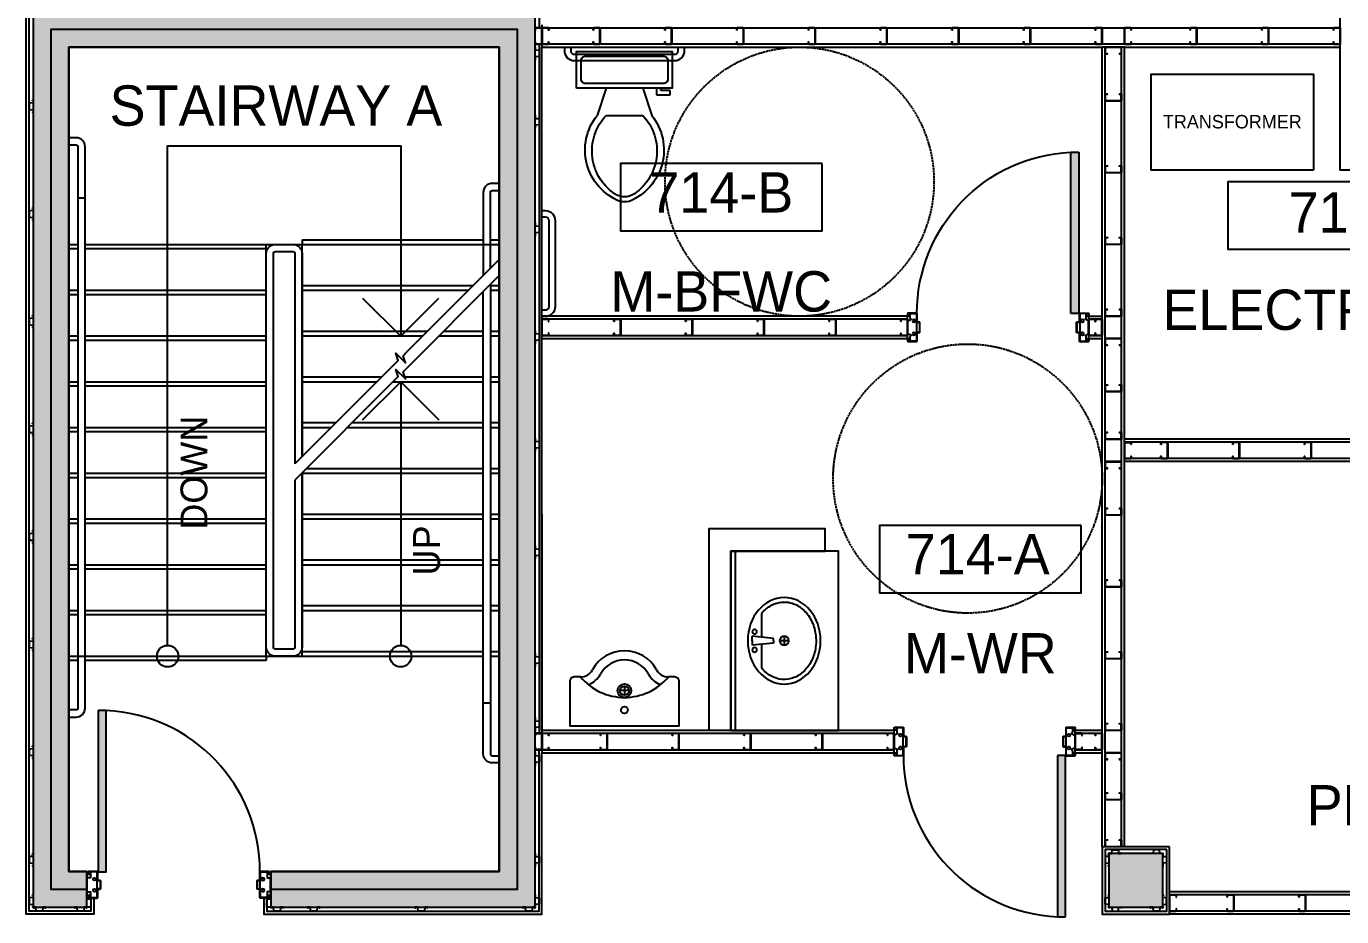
# Model space of a CAD drawing. Header units: millimetres. Extents: x 5414 to 278894, y 4264 to 146383.
# Drawn here: x 70226 to 77562, y 16099 to 21062 of the extents above; entities that cross this region are included whole.
import ezdxf
from ezdxf.enums import TextEntityAlignment as Align

# ---------------------------------------------------------------- set-up
doc = ezdxf.new("R2010")
doc.units = ezdxf.units.MM
doc.linetypes.add('Commercial Base Plan$0$ACAD_ISO02W100', pattern=[15, 12, -3])
for name, color, linetype in [('Commercial Base Plan$0$A-DR-INT', 6, 'Continuous'), ('Commercial Base Plan$0$A-GL-RMS-IDN', 6, 'Continuous'), ('Commercial Base Plan$0$A-PL-LAY-S', 6, 'Continuous'), ('Commercial Base Plan$0$H-PB-FIX', 6, 'Continuous'), ('Commercial Base Plan$0$R-FC-WSR-BRF', 6, 'Continuous')]:
    doc.layers.add(name, color=color, linetype=linetype)
doc.styles.add('Commercial Base Plan$0$STYLUS BT', font='stylu.ttf')
pattern_1 = [(90, (-14519.308, 16301.3514), (-1.374815, 2.38125), [1.5875, -3.175]), (210, (-14519.308, 16301.3514), (-1.374815493, -2.381249716), [1.5875, -3.175]), (150, (-14519.308, 16301.3514), (-2.749630493, 2.84e-07), [-3.175, 1.5875])]

# ---------------------------------------------------------------- blocks, each defined once
blk = doc.blocks.new('Commercial Base Plan$0$wbOval Bath Vanity 482x406 top')
for p, q in [((-12.7, 58.9), (-25.4, 177.8)), ((0, 177.8), (-25.4, 177.8)), ((0, 177.8), (25.4, 177.8)), ((12.7, 58.9), (25.4, 177.8)), ((-150.9, 127), (-20, 127)), ((20, 127), (150.9, 127)), ((-25.4, 0), (25.4, 0)), ((0, 58.9), (-12.7, 58.9)), ((0, 58.9), (12.7, 58.9)), ((0, -25.4), (0, 25.4))]:
    blk.add_line(p, q)
for centre, radius in [((-50.8, 165.1), 12.7), ((50.8, 165.1), 12.7), ((0, 0), 25.4)]:
    blk.add_circle(centre, radius)
blk.add_ellipse((0, 0), major_axis=(-241.3, 0), ratio=0.842105)
blk.add_open_spline([(-150.9, 127), (-156.2, 122.7), (-161.2, 118.2), (-183.4, 96.3), (-196.7, 76.4), (-212.3, 37.5), (-215.9, 18.7), (-215.9, 0), (-215.9, -14.9), (-213.6, -29.8), (-202.4, -65.6), (-190.7, -86.1), (-158.7, -122.5), (-138.3, -138.3), (-91.5, -162.6), (-65.1, -171), (-10.3, -179.1), (18.1, -178.7), (72.5, -169), (98.5, -159.8), (144.2, -134.2), (163.9, -117.8), (194.3, -80.6), (205, -59.8), (216.6, -16.9), (217.5, 5.3), (209.3, 48.8), (200.3, 70), (176.9, 103), (164.9, 115.7), (150.9, 127)], degree=3, knots=[5.476012, 5.476012, 5.476012, 5.476012, 5.578585, 5.578585, 5.958606, 5.958606, 6.283185, 6.283185, 6.283185, 6.541474, 6.541474, 6.921495, 6.921495, 7.301517, 7.301517, 7.681538, 7.681538, 8.061559, 8.061559, 8.44158, 8.44158, 8.821601, 8.821601, 9.201622, 9.201622, 9.581644, 9.581644, 9.961665, 9.961665, 10.231939, 10.231939, 10.231939, 10.231939])
blk = doc.blocks.new('Commercial Base Plan$0$Toilet - top')
for p, q in [((9.5, -6), (9.5, -2)), ((-10, -8.5), (-8, -8.5)), ((-10, -9.5), (-10, -8.5)), ((-8, -8.5), (-8, -8)), ((-7, -8), (-7, -9.5)), ((-4, -8), (-6, -14)), ((4, -8), (6, -14)), ((-7, -9.5), (-10, -9.5)), ((4, -14), (-4, -14))]:
    blk.add_line(p, q)
blk.add_lwpolyline([(10.5, -8), (10.5, 0), (-10.5, 0), (-10.5, -8)], close=True)
for points in [[(-9.5, -2), (-9.5, -6)], [(8.5, -1), (-8.5, -1)], [(-8.5, -7), (8.5, -7)]]:
    blk.add_lwpolyline(points)
for centre, radius, start, end in [((-8.62, -1.88), 0.884, 81.8699, 188.1301), ((8.62, -1.88), 0.884, 351.8699, 98.1301), ((-8.62, -6.12), 0.884, 171.8699, 278.1301), ((8.62, -6.12), 0.884, 261.8699, 8.1301), ((3.52, -21.58), 12.17, 141.4691, 247.9714), ((4.2, -21.82), 11.33, 136.3677, 238.9468), ((-3.52, -21.58), 12.17, 292.0284, 38.5307), ((-4.2, -21.82), 11.33, 301.053, 43.6321), ((0, -27.88), 4, 245.7318, 294.2682), ((0, -29), 4, 254.8605, 285.1395)]:
    blk.add_arc(centre, radius, start, end)
blk = doc.blocks.new('Commercial Base Plan$0$wbFurringChanel 70x22')
blk.add_lwpolyline([(4.9, 2.6), (0.5, 2.6, 0.414214), (0, 2.1), (0, 0.5, 0.414214), (0.5, 0), (15.5, 0, 0.394412), (16, 0.5), (17.5, 21.5, -0.394412), (18, 22), (18.3, 22, -0.198912), (18.6, 21.9), (19.1, 21.4, 0.198912), (19.4, 21.3), (50.6, 21.3), (50.6, 21.3, 0.198912), (50.9, 21.4), (51.4, 21.9, -0.198912), (51.7, 22), (52, 22, -0.394412), (52.5, 21.5), (54, 0.5, 0.394412), (54.5, 0), (69.5, 0, 0.414214), (70, 0.5), (70, 1.5, 0.414214), (69.5, 2), (65, 2)], format="xyb")
blk = doc.blocks.new('Commercial Base Plan$0$wbC_Stud 92x38')
blk.add_lwpolyline([(-13, 38), (-3, 38, -0.414214), (0, 35), (0, 3, -0.414214), (-3, 0), (-89, 0, -0.414214), (-92, 3), (-92, 35, -0.414214), (-89, 38), (-79, 38), (-79, 37), (-89, 37, 0.414214), (-91, 35), (-91, 3, 0.414214), (-89, 1), (-3, 1, 0.414214), (-1, 3), (-1, 35, 0.414214), (-3, 37), (-13, 37)], format="xyb", close=True)
blk = doc.blocks.new('Commercial Base Plan$0$wbunit Break Line Symbol')
blk.add_lwpolyline([(-1, 0), (-0.75, 0), (-0.5, 0.5), (-0.5, -0.5), (-0.25, 0), (0, 0)])
blk = doc.blocks.new('Commercial Base Plan$0$wbJamb&Anchor146x56')
at = {"color": 6}
blk.add_line((1, -39), (1, 39), dxfattribs=at)
blk.add_lwpolyline([(17, 60), (10, 60, -0.414214), (9, 61), (9, 72, -0.414214), (10, 73), (58, 73, -0.414214), (59, 72), (59, 24, 0.414214), (60, 23), (74, 23, -0.414214), (75, 22), (75, -22, -0.414214), (74, -23), (60, -23, 0.414214), (59, -24), (59, -72, -0.414214), (58, -73), (10, -73, -0.414214), (9, -72), (9, -61, -0.414214), (10, -60), (17, -60), (17, -59), (10, -59, 0.414214), (8, -61), (8, -72, 0.414214), (10, -74), (58, -74, 0.414214), (60, -72), (60, -24), (74, -24, 0.414214), (76, -22), (76, 22, 0.414214), (74, 24), (60, 24), (60, 72, 0.414214), (58, 74), (10, 74, 0.414214), (8, 72), (8, 61, 0.414214), (10, 59), (17, 59)], format="xyb", close=True)
blk.add_lwpolyline([(20, -39), (20, -39), (20, -72), (58, -72), (58, 72), (20, 72), (20, 59), (20, 39), (0, 39), (0, -39)], close=True, dxfattribs=at)
for centre in [(43, 31), (43, -31)]:
    blk.add_circle(centre, 8, dxfattribs=at)
blk = doc.blocks.new('Commercial Base Plan$0$att.RoomName&Number')
blk.add_lwpolyline([(-7.5, 0), (7.5, 0), (7.5, 5), (-7.5, 5)], close=True)
at = {"style": 'Commercial Base Plan$0$STYLUS BT'}
for tag, p in [('ROOM_NAME', (0, 9.5)), ('ROOM', (0, 2.5))]:
    blk.add_attdef(tag, text='', height=3, dxfattribs=at).set_placement(p, align=Align.MIDDLE)
blk = doc.blocks.new('Commercial Base Plan$0$wbDoorPlan 900x124(1010ro)')
for p, q in [((54.5, 976.1), (54.5, 77)), ((99.5, 976.1), (54.5, 976.1)), ((99.5, 77), (99.5, 976.1)), ((54.5, 77), (99.5, 77)), ((1, -34.6), (1, 34.5)), ((1009, -34.6), (1009, 34.5))]:
    blk.add_line(p, q)
for points in [[(9, 65), (2, 65, -0.414214), (1, 66), (1, 77, -0.414214), (2, 78), (50, 78, -0.414214), (51, 77), (51, 29, 0.414214), (52, 28), (66, 28, -0.414214), (67, 27), (67, -27, -0.414214), (66, -28), (52, -28, 0.414214), (51, -29), (51, -77, -0.414214), (50, -78), (2, -78, -0.414214), (1, -77), (1, -66, -0.414214), (2, -65), (9, -65), (9, -64), (2, -64, 0.414214), (0, -66), (0, -77, 0.414214), (2, -79), (50, -79, 0.414214), (52, -77), (52, -29), (66, -29, 0.414214), (68, -27), (68, 27, 0.414214), (66, 29), (52, 29), (52, 77, 0.414214), (50, 79), (2, 79, 0.414214), (0, 77), (0, 66, 0.414214), (2, 64), (9, 64)], [(1001, 65), (1008, 65, 0.414214), (1009, 66), (1009, 77, 0.414214), (1008, 78), (960, 78, 0.414214), (959, 77), (959, 29, -0.414214), (958, 28), (944, 28, 0.414214), (943, 27), (943, -27, 0.414214), (944, -28), (958, -28, -0.414214), (959, -29), (959, -77, 0.414214), (960, -78), (1008, -78, 0.414214), (1009, -77), (1009, -66, 0.414214), (1008, -65), (1001, -65), (1001, -64), (1008, -64, -0.414214), (1010, -66), (1010, -77, -0.414214), (1008, -79), (960, -79, -0.414214), (958, -77), (958, -29), (944, -29, -0.414214), (942, -27), (942, 27, -0.414214), (944, 29), (958, 29), (958, 77, -0.414214), (960, 79), (1008, 79, -0.414214), (1010, 77), (1010, 66, -0.414214), (1008, 64), (1001, 64)]]:
    blk.add_lwpolyline(points, format="xyb", close=True)
for points in [[(0, -34), (0, 34), (20, 45), (15, 51.5), (15, 77), (50, 77), (50, -77), (15, -77), (15, -51.5), (20, -45)], [(1010, -34), (1010, 34), (990, 45), (995, 51.5), (995, 77), (960, 77), (960, -77), (995, -77), (995, -51.5), (990, -45)]]:
    blk.add_lwpolyline(points, close=True)
for centre in [(35, 36), (975, 36), (35, -36), (975, -36)]:
    blk.add_circle(centre, 8)
blk.add_arc((58.9, 77.9), 899.1, 359.94192, 87.41192)
blk.add_solid([(54.5, 976.1), (99.5, 976.1), (54.5, 77), (99.5, 77)])
blk = doc.blocks.new('Commercial Base Plan$0$wbUrinal')
for p, q in [((-1, -7.75), (1, -7.75)), ((0, -8.75), (0, -6.75))]:
    blk.add_line(p, q)
blk.add_lwpolyline([(9.66, -10.75), (11, -10.75, 0.414214), (12, -9.75), (12, 0), (-12, 0), (-12, -9.75, 0.414214), (-11, -10.75), (-9.66, -10.75)], format="xyb")
for centre, radius in [((0, -3.5), 0.75), ((0, -7.75), 1.5), ((0, -7.75), 1)]:
    blk.add_circle(centre, radius)
for centre, radius, start, end in [((0, -18.88), 12.62, 40.0581, 139.9419), ((-9.67, -13.75), 3, 28.5074, 89.9383), ((-9.67, -13.75), 5, 28.5074, 69.7827), ((0, -8.5), 6, 208.5074, 331.4926), ((9.67, -13.75), 5, 110.2173, 151.4926), ((9.67, -13.75), 3, 90.0617, 151.4926), ((0, -8.5), 8, 208.5074, 331.4926)]:
    blk.add_arc(centre, radius, start, end)

msp = doc.modelspace()

# ---------------------------------------------------------------- hatches: boundary and pattern name
at = {"layer": 'Commercial Base Plan$0$A-PL-LAY-S'}
for points in [[(70564, 16351.2), (70464, 16351.2), (70464, 20946.2), (72864, 20946.2), (72864, 16351.2), (71589, 16351.2), (71589, 16151.2), (73064, 16151.2), (73064, 21146.2), (70264, 21146.2), (70264, 16151.2), (70564, 16151.2)], [(76564, 16451.2), (76264, 16451.2), (76264, 16151.2), (76564, 16151.2)], [(76564, 16451.2), (76264, 16451.2), (76264, 16151.2), (76564, 16151.2)]]:
    msp.add_hatch(color=256, dxfattribs=at).paths.add_polyline_path(points)
h = msp.add_hatch(dxfattribs=at)
h.set_pattern_fill('HONEY', color=256, scale=0.5, angle=90, style=0)
h.set_pattern_definition(pattern_1)
h.paths.add_polyline_path([(70572, 16205.2), (70572, 16216.2, 0.25), (70564, 16216.2), (70564, 16205.2, -0.5)])
h.paths.add_polyline_path([(70572, 16338.2), (70572, 16349.2, -0.5), (70564, 16349.2), (70564, 16338.2, 0.25)])
h = msp.add_hatch(dxfattribs=at)
h.set_pattern_fill('HONEY', color=256, scale=0.5, angle=90, style=0)
h.set_pattern_definition(pattern_1)
h.paths.add_polyline_path([(71589, 16338.2), (71589, 16349.2, -0.5), (71581, 16349.2), (71581, 16338.2, 0.25)])
h = msp.add_hatch(dxfattribs=at)
h.set_pattern_fill('HONEY', color=256, scale=0.5, angle=90, style=0)
h.set_pattern_definition(pattern_1)
h.paths.add_polyline_path([(71589, 16205.2), (71589, 16216.2, 0.25), (71581, 16216.2), (71581, 16205.2, -0.5)])

# ---------------------------------------------------------------- linework, layer by layer
msp.add_line((73102, 18343.4), (73102, 17137.2))
at = {"layer": 'Commercial Base Plan$0$A-DR-INT'}
msp.add_arc((70630.7, 16350.9), 898.2, 359.88762, 87.40005, dxfattribs=at)
at = {"layer": 'Commercial Base Plan$0$A-PL-LAY-S'}
for p, q in [((73102, 21070.2), (73102, 20946.2)), ((76226, 17137.2), (76226, 20946.2)), ((76350, 20946.2), (76226, 20946.2)), ((76242, 16489.2), (76242, 20946.2)), ((76334, 16489.2), (76334, 20946.2)), ((76350, 18760.2), (76350, 20946.2)), ((70514, 20106.2), (70554, 20106.2)), ((70464, 19846.2), (70514, 19846.2)), ((70464, 19846.2), (70514, 19846.2)), ((70554, 19846.2), (72774, 19846.2)), ((70554, 19846.2), (72774, 19846.2)), ((71564, 17551.2), (71564, 19846.2)), ((71564, 17551.2), (71564, 19846.2)), ((71764, 18663), (71764, 19846.2)), ((71764, 18663), (71764, 19846.2)), ((72774, 19846.2), (72814, 19846.2)), ((72814, 19846.2), (72864, 19846.2)), ((72814, 19846.2), (72864, 19846.2)), ((70464, 19591.2), (70514, 19591.2)), ((70464, 19591.2), (70514, 19591.2)), ((70554, 19591.2), (71564, 19591.2)), ((70554, 19591.2), (71564, 19591.2)), ((71764, 19591.2), (72692.2, 19591.2)), ((71764, 19591.2), (72692.2, 19591.2)), ((72814, 19591.2), (72864, 19591.2)), ((72814, 19591.2), (72864, 19591.2)), ((76151, 19446.2), (76226, 19446.2)), ((76151, 19322.2), (76151, 19446.2)), ((75141, 19430.2), (73102, 19430.2)), ((76151, 19430.2), (76226, 19430.2)), ((70464, 19336.2), (70514, 19336.2)), ((70464, 19336.2), (70514, 19336.2)), ((70554, 19336.2), (71564, 19336.2)), ((70554, 19336.2), (71564, 19336.2)), ((71764, 19336.2), (72437.2, 19336.2)), ((71764, 19336.2), (72437.2, 19336.2)), ((72527, 19336.2), (72774, 19336.2)), ((72527, 19336.2), (72774, 19336.2)), ((72814, 19336.2), (72864, 19336.2)), ((72814, 19336.2), (72864, 19336.2)), ((73102, 19338.2), (74558, 19338.2)), ((74558, 19338.2), (74682, 19338.2)), ((74682, 19338.2), (75141, 19338.2)), ((76151, 19338.2), (76226, 19338.2)), ((76151, 19322.2), (76226, 19322.2)), ((72287.4, 19186.4), (71724, 18623)), ((70464, 19081.2), (70514, 19081.2)), ((70464, 19081.2), (70514, 19081.2)), ((70554, 19081.2), (71564, 19081.2)), ((70554, 19081.2), (71564, 19081.2)), ((72287.4, 19096.7), (71724, 18533.2)), ((71764, 19081.2), (72182.2, 19081.2)), ((71764, 19081.2), (72182.2, 19081.2)), ((72272, 19081.2), (72774, 19081.2)), ((72272, 19081.2), (72774, 19081.2)), ((72314, 19080.5), (72314, 17611.2)), ((72314, 19080.5), (72314, 17611.2)), ((72814, 19081.2), (72864, 19081.2)), ((72814, 19081.2), (72864, 19081.2)), ((70464, 18826.2), (70514, 18826.2)), ((70464, 18826.2), (70514, 18826.2)), ((70554, 18826.2), (71564, 18826.2)), ((70554, 18826.2), (71564, 18826.2)), ((71764, 18826.2), (71927.2, 18826.2)), ((71764, 18826.2), (71927.2, 18826.2)), ((72017, 18826.2), (72774, 18826.2)), ((72017, 18826.2), (72774, 18826.2)), ((72814, 18826.2), (72864, 18826.2)), ((72814, 18826.2), (72864, 18826.2)), ((78192, 18760.2), (76350, 18760.2)), ((76350, 18636.2), (76350, 18760.2)), ((78192, 18744.2), (76350, 18744.2)), ((78192, 18652.2), (76350, 18652.2)), ((76350, 16489.2), (76350, 18636.2)), ((78192, 18636.2), (76350, 18636.2)), ((70464, 18571.2), (70514, 18571.2)), ((70464, 18571.2), (70514, 18571.2)), ((70554, 18571.2), (71564, 18571.2)), ((70554, 18571.2), (71564, 18571.2)), ((71764, 17551.2), (71764, 18573.2)), ((71764, 17551.2), (71764, 18573.2)), ((71764, 18571.2), (72774, 18571.2)), ((71764, 18571.2), (72774, 18571.2)), ((72814, 18571.2), (72864, 18571.2)), ((72814, 18571.2), (72864, 18571.2)), ((70464, 18316.2), (70514, 18316.2)), ((70464, 18316.2), (70514, 18316.2)), ((70554, 18316.2), (71564, 18316.2)), ((70554, 18316.2), (71564, 18316.2)), ((71764, 18316.2), (72774, 18316.2)), ((71764, 18316.2), (72774, 18316.2)), ((72814, 18316.2), (72864, 18316.2)), ((72814, 18316.2), (72864, 18316.2)), ((70464, 18061.2), (70514, 18061.2)), ((70464, 18061.2), (70514, 18061.2)), ((70554, 18061.2), (71564, 18061.2)), ((70554, 18061.2), (71564, 18061.2)), ((71764, 18061.2), (72774, 18061.2)), ((71764, 18061.2), (72774, 18061.2)), ((72814, 18061.2), (72864, 18061.2)), ((72814, 18061.2), (72864, 18061.2)), ((70464, 17806.2), (70514, 17806.2)), ((70464, 17806.2), (70514, 17806.2)), ((70554, 17806.2), (71564, 17806.2)), ((70554, 17806.2), (71564, 17806.2)), ((71764, 17806.2), (72774, 17806.2)), ((71764, 17806.2), (72774, 17806.2)), ((72814, 17806.2), (72864, 17806.2)), ((72814, 17806.2), (72864, 17806.2)), ((70464, 17551.2), (70514, 17551.2)), ((70464, 17551.2), (70514, 17551.2)), ((70514, 17551.2), (70554, 17551.2)), ((70554, 17551.2), (72774, 17551.2)), ((70554, 17551.2), (72774, 17551.2)), ((72814, 17551.2), (72864, 17551.2)), ((72814, 17551.2), (72864, 17551.2)), ((70671.5, 17248.3), (70626.5, 17248.3)), ((72774, 17291.2), (72814, 17291.2)), ((73102, 17137.2), (73102, 17013.2)), ((75066, 17013.2), (75066, 17137.2)), ((76076, 17013.2), (76076, 17137.2)), ((76226, 17013.2), (76226, 17137.2)), ((76226, 16489.2), (76226, 17013.2)), ((78177, 16237.2), (76602, 16237.2)), ((78161, 16221.2), (76602, 16221.2)), ((78161, 16129.2), (76602, 16129.2)), ((78177, 16113.2), (76602, 16113.2))]:
    msp.add_line(p, q, dxfattribs=at)
at = {"layer": 'Commercial Base Plan$0$A-PL-LAY-S', "linetype": 'Commercial Base Plan$0$ACAD_ISO02W100', "ltscale": 0.5}
for p, q in [((70514, 19821.2), (70464, 19821.2)), ((71564, 19821.2), (70554, 19821.2)), ((71764, 19871.2), (72774, 19871.2)), ((71764, 19871.2), (71764, 19846.2)), ((72814, 19871.2), (72864, 19871.2)), ((72717.2, 19616.2), (71764, 19616.2)), ((72864, 19616.2), (72814, 19616.2)), ((70514, 19566.2), (70464, 19566.2)), ((71564, 19566.2), (70554, 19566.2)), ((70514, 19311.2), (70464, 19311.2)), ((71564, 19311.2), (70554, 19311.2)), ((72462.2, 19361.2), (71764, 19361.2)), ((72774, 19361.2), (72552, 19361.2)), ((72864, 19361.2), (72814, 19361.2)), ((72207.2, 19106.2), (71764, 19106.2)), ((72774, 19106.2), (72337.3, 19106.2)), ((72864, 19106.2), (72814, 19106.2)), ((70514, 19056.2), (70464, 19056.2)), ((71564, 19056.2), (70554, 19056.2)), ((70514, 18801.2), (70464, 18801.2)), ((71564, 18801.2), (70554, 18801.2)), ((71952.2, 18851.2), (71764, 18851.2)), ((72774, 18851.2), (72042, 18851.2)), ((72864, 18851.2), (72814, 18851.2)), ((72774, 18596.2), (71787, 18596.2)), ((72864, 18596.2), (72814, 18596.2)), ((70514, 18546.2), (70464, 18546.2)), ((71564, 18546.2), (70554, 18546.2)), ((72774, 18341.2), (71764, 18341.2)), ((72864, 18341.2), (72814, 18341.2)), ((70514, 18291.2), (70464, 18291.2)), ((71564, 18291.2), (70554, 18291.2)), ((72774, 18086.2), (71764, 18086.2)), ((72864, 18086.2), (72814, 18086.2)), ((70514, 18036.2), (70464, 18036.2)), ((71564, 18036.2), (70554, 18036.2)), ((72774, 17831.2), (71764, 17831.2)), ((72864, 17831.2), (72814, 17831.2)), ((70514, 17781.2), (70464, 17781.2)), ((71564, 17781.2), (70554, 17781.2)), ((71564, 17551.2), (71564, 17526.2)), ((72774, 17576.2), (71764, 17576.2)), ((72864, 17576.2), (72814, 17576.2)), ((70514, 17526.2), (70464, 17526.2)), ((71564, 17526.2), (70554, 17526.2))]:
    msp.add_line(p, q, dxfattribs=at)
at = {"layer": 'Commercial Base Plan$0$A-PL-LAY-S'}
for points in [[(70602, 16203.2), (70602, 16113.2), (70226, 16113.2), (70226, 22489.2), (73102, 22489.2), (73252, 22489.2)], [(70586, 16203.2), (70586, 16129.2), (70242, 16129.2), (70242, 22473.2), (73086, 22473.2), (73252, 22473.2)], [(81551, 22489.2), (82602, 22489.2), (82602, 20260.2), (77554, 20260.2), (77554, 22489.2), (77792, 22489.2)], [(73252, 22381.2), (73086, 22381.2), (73086, 21054.2), (77554, 21054.2)], [(70564, 16251.2), (70464, 16251.2), (70364, 16251.2), (70364, 20946.2), (70364, 21046.2), (72864, 21046.2), (72964, 21046.2), (72964, 16351.2), (72964, 16251.2), (71589, 16251.2)], [(71589, 16203.2), (71589, 16351.2), (72864, 16351.2), (72864, 20946.2), (70464, 20946.2), (70464, 16351.2), (70564, 16351.2), (70564, 16203.2)], [(77554, 20962.2), (73086, 20962.2), (73086, 17121.2), (75066, 17121.2)], [(75066, 17137.2), (73102, 17137.2), (73102, 20946.2), (76226, 20946.2)], [(76350, 20946.2), (77554, 20946.2)], [(71014, 17626.2), (71014, 20396.2), (72314, 20396.2), (72314, 19335.5)], [(71014, 17611.2), (71014, 20396.2), (72314, 20396.2), (72314, 19335.5)], [(72340.5, 19239.5), (72864, 19763)], [(72340.5, 19149.7), (72864, 19673.2)], [(72101.8, 19547.6), (72314, 19335.5), (72526.1, 19547.6)], [(73102, 19322.2), (74558, 19322.2), (74558, 19322.2), (74682, 19322.2), (74682, 19322.2), (75141, 19322.2), (75141, 19446.2), (73102, 19446.2)], [(72101.8, 18868.3), (72314, 19080.5), (72526.1, 18868.3)], [(74156, 17137.2), (74156, 18137.2), (74682, 18137.2), (74682, 18261.2), (74682, 18261.2), (74558, 18261.2), (74558, 18261.2), (74032, 18261.2), (74032, 17137.2)], [(70626.5, 17248.3), (70626.5, 16349.2), (70671.5, 16349.2), (70671.5, 17248.3)], [(76226, 17137.2), (76076, 17137.2)], [(76076, 17121.2), (76226, 17121.2)], [(71567, 16203.2), (71567, 16129.2), (73086, 16129.2), (73086, 17029.2), (75066, 17029.2)], [(76076, 17029.2), (76226, 17029.2)], [(71551, 16203.2), (71551, 16113.2), (73102, 16113.2), (73102, 17013.2), (75066, 17013.2)], [(76076, 17013.2), (76226, 17013.2)]]:
    msp.add_lwpolyline(points, dxfattribs=at)
for points in [[(70564, 16351.2), (70464, 16351.2), (70464, 20946.2), (72864, 20946.2), (72864, 16351.2), (71589, 16351.2), (71589, 16151.2), (73064, 16151.2), (73064, 21146.2), (70264, 21146.2), (70264, 16151.2), (70564, 16151.2)], [(77404, 20260.2), (76500, 20260.2), (76500, 20796.2), (77404, 20796.2)], [(74156, 18137.2), (74156, 17137.2), (74756, 17137.2), (74756, 18137.2)], [(74156, 18137.2), (74156, 17137.2), (74181, 17137.2), (74181, 18137.2)], [(76586, 16473.2), (76242, 16473.2), (76242, 16129.2), (76586, 16129.2)], [(76564, 16451.2), (76264, 16451.2), (76264, 16151.2), (76564, 16151.2)], [(70564, 16151.2), (70564, 16198.2), (70586, 16198.2), (70586, 16151.2)], [(71567, 16151.2), (71567, 16198.2), (71589, 16198.2), (71589, 16151.2)]]:
    msp.add_lwpolyline(points, close=True, dxfattribs=at)
for points in [[(70483.9, 17251.2), (70464, 17251.2), (70464, 17211.2), (70504, 17211.2, 0.414214), (70554, 17261.2), (70554, 17551.2), (70554, 20106.2), (70554, 20391.2, 0.414214), (70504, 20441.2), (70464, 20441.2), (70464, 20401.2), (70504, 20401.2, -0.414214), (70514, 20391.2), (70514, 20106.2), (70514, 17551.2), (70514, 17261.2, -0.414214), (70504, 17251.2), (70483.9, 17251.2)], [(72814, 19713), (72814, 19846.2), (72814, 20136.2, -0.414214), (72824, 20146.2), (72864, 20146.2), (72864, 20186.2), (72824, 20186.2, 0.414214), (72774, 20136.2), (72774, 19846.2), (72774, 19673)], [(71764, 18573.2), (71764, 17601.2, -0.414214), (71714, 17551.2), (71614, 17551.2, -0.414214), (71564, 17601.2), (71564, 19796.2, -0.414214), (71614, 19846.2), (71714, 19846.2, -0.414214), (71764, 19796.2), (71764, 18663)], [(71724, 18533.2), (71724, 17601.2, -0.414214), (71714, 17591.2), (71614, 17591.2, -0.414214), (71604, 17601.2), (71604, 19796.2, -0.414214), (71614, 19806.2), (71714, 19806.2, -0.414214), (71724, 19796.2), (71724, 18623)], [(72814, 19623.2), (72814, 17291.2), (72814, 17006.2, 0.414214), (72824, 16996.2), (72864, 16996.2), (72864, 16956.2), (72824, 16956.2, -0.414214), (72774, 17006.2), (72774, 17291.2), (72774, 19583.2)]]:
    msp.add_lwpolyline(points, format="xyb", dxfattribs=at)
at = {"layer": 'Commercial Base Plan$0$A-PL-LAY-S', "linetype": 'Continuous'}
msp.add_lwpolyline([(76602, 16489.2), (76226, 16489.2), (76226, 16113.2), (76602, 16113.2)], close=True, dxfattribs=at)
at = {"layer": 'Commercial Base Plan$0$A-PL-LAY-S'}
for centre in [(71014, 17551.2), (72314, 17551.2)]:
    msp.add_circle(centre, 60, dxfattribs=at)
for centre, radius, start, end in [((70568, 16352.2), 5, 216.8699, 323.1301), ((70568, 16345.7), 8.5, 241.92751, 298.07249), ((71585, 16352.2), 5, 216.8699, 323.1301), ((71585, 16345.7), 8.5, 241.92751, 298.07249), ((70568, 16208.7), 8.5, 61.92751, 118.07249), ((71585, 16208.7), 8.5, 61.92751, 118.07249), ((70568, 16202.2), 5, 36.8699, 143.1301), ((71585, 16202.2), 5, 36.8699, 143.1301)]:
    msp.add_arc(centre, radius, start, end, dxfattribs=at)
msp.add_solid([(70671.5, 16349.2), (70626.5, 16349.2), (70671.5, 17248.3), (70626.5, 17248.3)], dxfattribs=at)
at = {"layer": 'Commercial Base Plan$0$R-FC-WSR-BRF'}
for points in [[(73227, 20946.2), (73227, 20926.2, 0.414214), (73282, 20871.2), (73842, 20871.2, 0.414214), (73897, 20926.2), (73897, 20946.2)], [(73262, 20946.2), (73262, 20926.2, 0.414214), (73282, 20906.2), (73842, 20906.2, 0.414214), (73862, 20926.2), (73862, 20946.2)], [(73102, 19446.2), (73122, 19446.2, 0.414214), (73177, 19501.2), (73177, 19978, 0.414214), (73122, 20033), (73102, 20033)], [(73102, 19481.2), (73122, 19481.2, 0.414214), (73142, 19501.2), (73142, 19978, 0.414214), (73122, 19998), (73102, 19998)]]:
    msp.add_lwpolyline(points, format="xyb", dxfattribs=at)
at = {"layer": 'Commercial Base Plan$0$R-FC-WSR-BRF', "linetype": 'Commercial Base Plan$0$ACAD_ISO02W100'}
for centre in [(74538.1, 20196.2), (75476, 18541.3)]:
    msp.add_circle(centre, 750, dxfattribs=at)

# ---------------------------------------------------------------- block references
at = {"layer": 'Commercial Base Plan$0$A-DR-INT', "xscale": -1}
msp.add_blockref('Commercial Base Plan$0$wbDoorPlan 900x124(1010ro)', (76151, 19384.2), dxfattribs=at)
at = {"layer": 'Commercial Base Plan$0$A-DR-INT', "rotation": 180}
msp.add_blockref('Commercial Base Plan$0$wbDoorPlan 900x124(1010ro)', (76076, 17075.2), dxfattribs=at)
at = {"layer": 'Commercial Base Plan$0$A-GL-RMS-IDN'}
ref = msp.add_blockref('Commercial Base Plan$0$att.RoomName&Number', (74101.5, 20297.2), dxfattribs=dict(at, xscale=75, yscale=75, zscale=75, rotation=180))
ref.add_attrib('ROOM', '714-B', dxfattribs={"layer": '0', "height": 225, "style": 'Commercial Base Plan$0$STYLUS BT'}).set_placement((74101.9, 20136.4), align=Align.MIDDLE)
ref.add_attrib('ROOM_NAME', 'M-BFWC', dxfattribs={"layer": '0', "height": 225, "style": 'Commercial Base Plan$0$STYLUS BT'}).set_placement((74101.5, 19584.7), align=Align.MIDDLE)
ref = msp.add_blockref('Commercial Base Plan$0$att.RoomName&Number', (77490.1, 20194.8), dxfattribs=dict(at, xscale=75, yscale=75, zscale=75, rotation=180))
ref.add_attrib('ROOM', '712', dxfattribs={"layer": '0', "height": 225, "style": 'Commercial Base Plan$0$STYLUS BT'}).set_placement((77516.9, 20026.8), align=Align.MIDDLE)
ref.add_attrib('ROOM_NAME', 'ELECTRICAL', dxfattribs={"layer": '0', "height": 225, "style": 'Commercial Base Plan$0$STYLUS BT'}).set_placement((77490.1, 19482.3), align=Align.MIDDLE)
ref = msp.add_blockref('Commercial Base Plan$0$att.RoomName&Number', (75546.9, 18279.7), dxfattribs=dict(at, xscale=75, yscale=75, zscale=75, rotation=180))
ref.add_attrib('ROOM', '714-A', dxfattribs={"layer": '0', "height": 225, "style": 'Commercial Base Plan$0$STYLUS BT'}).set_placement((75532, 18119.6), align=Align.MIDDLE)
ref.add_attrib('ROOM_NAME', 'M-WR', dxfattribs={"layer": '0', "height": 225, "style": 'Commercial Base Plan$0$STYLUS BT'}).set_placement((75546.9, 17567.2), align=Align.MIDDLE)
ref = msp.add_blockref('Commercial Base Plan$0$att.RoomName&Number', (78328.1, 17432.7), dxfattribs=dict(at, xscale=75, yscale=75, zscale=75, rotation=180))
ref.add_attrib('ROOM', '711', dxfattribs={"layer": '0', "height": 225, "style": 'Commercial Base Plan$0$STYLUS BT'}).set_placement((78337.3, 17238.9), align=Align.MIDDLE)
ref.add_attrib('ROOM_NAME', 'PHOTOCOPY', dxfattribs={"layer": '0', "height": 225, "style": 'Commercial Base Plan$0$STYLUS BT'}).set_placement((78328.1, 16720.2), align=Align.MIDDLE)
at = {"layer": 'Commercial Base Plan$0$A-PL-LAY-S', "xscale": -1}
for name, p, rotation in [('Commercial Base Plan$0$wbC_Stud 92x38', (73102, 20962.2), 90), ('Commercial Base Plan$0$wbC_Stud 92x38', (76350, 21054.2), 270), ('Commercial Base Plan$0$wbC_Stud 92x38', (76334, 20946.2), 180), ('Commercial Base Plan$0$wbFurringChanel 70x22', (70264, 20651.2), 90), ('Commercial Base Plan$0$wbFurringChanel 70x22', (70264, 20051.2), 90), ('Commercial Base Plan$0$wbFurringChanel 70x22', (70264, 19451.2), 90), ('Commercial Base Plan$0$wbC_Stud 92x38', (73102, 19430.2), 270), ('Commercial Base Plan$0$wbC_Stud 92x38', (76151, 19430.2), 270), ('Commercial Base Plan$0$wbC_Stud 92x38', (76334, 19322.2), 180), ('Commercial Base Plan$0$wbFurringChanel 70x22', (70264, 18851.2), 90), ('Commercial Base Plan$0$wbC_Stud 92x38', (76350, 18744.2), 270), ('Commercial Base Plan$0$wbC_Stud 92x38', (76334, 18636.2), 180), ('Commercial Base Plan$0$wbFurringChanel 70x22', (70264, 18251.2), 90), ('Commercial Base Plan$0$wbFurringChanel 70x22', (70264, 17651.2), 90), ('Commercial Base Plan$0$wbC_Stud 92x38', (73102, 17029.2), 90), ('Commercial Base Plan$0$wbC_Stud 92x38', (76076, 17121.2), 270), ('Commercial Base Plan$0$wbFurringChanel 70x22', (70264, 17051.2), 90), ('Commercial Base Plan$0$wbC_Stud 92x38', (76334, 17013.2), 180), ('Commercial Base Plan$0$wbFurringChanel 70x22', (70264, 16451.2), 90), ('Commercial Base Plan$0$wbFurringChanel 70x22', (76264, 16451.2), 90), ('Commercial Base Plan$0$wbFurringChanel 70x22', (70264, 16221.2), 90), ('Commercial Base Plan$0$wbFurringChanel 70x22', (76564, 16151.2), 270), ('Commercial Base Plan$0$wbC_Stud 92x38', (76602, 16221.2), 270), ('Commercial Base Plan$0$wbFurringChanel 70x22', (76264, 16151.2), 180)]:
    msp.add_blockref(name, p, dxfattribs=dict(at, rotation=rotation))
at = {"layer": 'Commercial Base Plan$0$A-PL-LAY-S'}
for name, p, rotation in [('Commercial Base Plan$0$wbC_Stud 92x38', (73102, 20962.2), 270), ('Commercial Base Plan$0$wbC_Stud 92x38', (73426, 21054.2), 90.00000000000001), ('Commercial Base Plan$0$wbC_Stud 92x38', (73826, 21054.2), 90.00000000000001), ('Commercial Base Plan$0$wbC_Stud 92x38', (74226, 21054.2), 90.00000000000001), ('Commercial Base Plan$0$wbC_Stud 92x38', (74626, 21054.2), 90.00000000000001), ('Commercial Base Plan$0$wbC_Stud 92x38', (75026, 21054.2), 90.00000000000001), ('Commercial Base Plan$0$wbC_Stud 92x38', (75426, 21054.2), 90.00000000000001), ('Commercial Base Plan$0$wbC_Stud 92x38', (75826, 21054.2), 90.00000000000001), ('Commercial Base Plan$0$wbC_Stud 92x38', (76226, 21054.2), 90.00000000000001), ('Commercial Base Plan$0$wbC_Stud 92x38', (76754, 21054.2), 90.00000000000001), ('Commercial Base Plan$0$wbC_Stud 92x38', (77154, 21054.2), 90.00000000000001), ('Commercial Base Plan$0$wbC_Stud 92x38', (77554, 21054.2), 90.00000000000001), ('Commercial Base Plan$0$wbFurringChanel 70x22', (73064, 20946.2), 270), ('Commercial Base Plan$0$wbFurringChanel 70x22', (73064, 20565.2), 270), ('Commercial Base Plan$0$wbFurringChanel 70x22', (73064, 19965.2), 270), ('Commercial Base Plan$0$wbC_Stud 92x38', (73541, 19430.2), 90.00000000000001), ('Commercial Base Plan$0$wbC_Stud 92x38', (73941, 19430.2), 90.00000000000001), ('Commercial Base Plan$0$wbC_Stud 92x38', (74341, 19430.2), 90.00000000000001), ('Commercial Base Plan$0$wbC_Stud 92x38', (74741, 19430.2), 90.00000000000001), ('Commercial Base Plan$0$wbC_Stud 92x38', (75141, 19430.2), 90.00000000000001), ('Commercial Base Plan$0$wbC_Stud 92x38', (76226, 19430.2), 90.00000000000001), ('Commercial Base Plan$0$wbFurringChanel 70x22', (73064, 19365.2), 270), ('Commercial Base Plan$0$wbFurringChanel 70x22', (73064, 18765.2), 270), ('Commercial Base Plan$0$wbC_Stud 92x38', (76592, 18744.2), 90.00000000000001), ('Commercial Base Plan$0$wbC_Stud 92x38', (76992, 18744.2), 90.00000000000001), ('Commercial Base Plan$0$wbC_Stud 92x38', (77392, 18744.2), 90.00000000000001), ('Commercial Base Plan$0$wbFurringChanel 70x22', (73064, 18165.2), 270), ('Commercial Base Plan$0$wbFurringChanel 70x22', (73064, 17565.2), 270), ('Commercial Base Plan$0$wbFurringChanel 70x22', (73064, 17207.2), 270), ('Commercial Base Plan$0$wbC_Stud 92x38', (73102, 17029.2), 270), ('Commercial Base Plan$0$wbC_Stud 92x38', (73466, 17121.2), 90.00000000000001), ('Commercial Base Plan$0$wbC_Stud 92x38', (73866, 17121.2), 90.00000000000001), ('Commercial Base Plan$0$wbC_Stud 92x38', (74266, 17121.2), 90.00000000000001), ('Commercial Base Plan$0$wbC_Stud 92x38', (74666, 17121.2), 90.00000000000001), ('Commercial Base Plan$0$wbC_Stud 92x38', (75066, 17121.2), 90.00000000000001), ('Commercial Base Plan$0$wbC_Stud 92x38', (76226, 17121.2), 90.00000000000001), ('Commercial Base Plan$0$wbFurringChanel 70x22', (73064, 17013.2), 270), ('Commercial Base Plan$0$wbFurringChanel 70x22', (73064, 16451.2), 270), ('Commercial Base Plan$0$wbFurringChanel 70x22', (76564, 16451.2), 270), ('Commercial Base Plan$0$wbFurringChanel 70x22', (73064, 16221.2), 270), ('Commercial Base Plan$0$wbFurringChanel 70x22', (76264, 16151.2), 90.00000000000001), ('Commercial Base Plan$0$wbC_Stud 92x38', (76961, 16221.2), 90.00000000000001), ('Commercial Base Plan$0$wbC_Stud 92x38', (77361, 16221.2), 90.00000000000001), ('Commercial Base Plan$0$wbFurringChanel 70x22', (70334, 16151.2), 180), ('Commercial Base Plan$0$wbFurringChanel 70x22', (70564, 16151.2), 180), ('Commercial Base Plan$0$wbFurringChanel 70x22', (71659, 16151.2), 180), ('Commercial Base Plan$0$wbFurringChanel 70x22', (71864, 16151.2), 180), ('Commercial Base Plan$0$wbFurringChanel 70x22', (72464, 16151.2), 180), ('Commercial Base Plan$0$wbFurringChanel 70x22', (73064, 16151.2), 180), ('Commercial Base Plan$0$wbFurringChanel 70x22', (76564, 16151.2), 180)]:
    msp.add_blockref(name, p, dxfattribs=dict(at, rotation=rotation))
for name, p in [('Commercial Base Plan$0$wbC_Stud 92x38', (76334, 20646.2)), ('Commercial Base Plan$0$wbC_Stud 92x38', (76334, 20246.2)), ('Commercial Base Plan$0$wbC_Stud 92x38', (76334, 19846.2)), ('Commercial Base Plan$0$wbC_Stud 92x38', (76334, 19446.2)), ('Commercial Base Plan$0$wbC_Stud 92x38', (76334, 19025.7)), ('Commercial Base Plan$0$wbC_Stud 92x38', (76334, 18760.2)), ('Commercial Base Plan$0$wbC_Stud 92x38', (76334, 18337.2)), ('Commercial Base Plan$0$wbC_Stud 92x38', (76334, 17937.2)), ('Commercial Base Plan$0$wbC_Stud 92x38', (76334, 17537.2)), ('Commercial Base Plan$0$wbC_Stud 92x38', (76334, 17137.2)), ('Commercial Base Plan$0$wbC_Stud 92x38', (76334, 16751.2)), ('Commercial Base Plan$0$wbC_Stud 92x38', (76334, 16489.2)), ('Commercial Base Plan$0$wbFurringChanel 70x22', (76264, 16451.2)), ('Commercial Base Plan$0$wbJamb&Anchor146x56', (70564, 16277.2))]:
    msp.add_blockref(name, p, dxfattribs=at)
at = {"layer": 'Commercial Base Plan$0$A-PL-LAY-S', "xscale": 74.99999999999467, "yscale": 74.99999999999467, "zscale": 74.99999999999467, "rotation": 44.99999999999994}
for p in [(72340.5, 19239.5), (72340.5, 19149.7)]:
    msp.add_blockref('Commercial Base Plan$0$wbunit Break Line Symbol', p, dxfattribs=at)
at = {"layer": 'Commercial Base Plan$0$A-PL-LAY-S', "xscale": -1}
for name, p in [('Commercial Base Plan$0$wbFurringChanel 70x22', (76564, 16451.2)), ('Commercial Base Plan$0$wbJamb&Anchor146x56', (71589, 16277.2))]:
    msp.add_blockref(name, p, dxfattribs=at)
at = {"layer": 'Commercial Base Plan$0$H-PB-FIX', "xscale": -25.39999999999418, "yscale": 25.39999999999418, "zscale": 25.4}
msp.add_blockref('Commercial Base Plan$0$Toilet - top', (73562, 20921.2), dxfattribs=at)
at = {"layer": 'Commercial Base Plan$0$H-PB-FIX', "xscale": -1, "rotation": 90}
msp.add_blockref('Commercial Base Plan$0$wbOval Bath Vanity 482x406 top', (74452.8, 17637.2), dxfattribs=at)
at = {"layer": 'Commercial Base Plan$0$H-PB-FIX', "xscale": 25.39999999999418, "yscale": 25.39999999999418, "zscale": 25.39999999999418, "rotation": 180}
msp.add_blockref('Commercial Base Plan$0$wbUrinal', (73562, 17162.2), dxfattribs=at)

# ---------------------------------------------------------------- texts
at = {"layer": 'Commercial Base Plan$0$A-GL-RMS-IDN', "style": 'Commercial Base Plan$0$STYLUS BT'}
msp.add_text('STAIRWAY A', height=225, dxfattribs=at).set_placement((70690.4, 20507.9))
for s, p in [('DOWN', (71236, 18573.9)), ('UP', (72533.1, 18140.6))]:
    msp.add_text(s, height=150, rotation=90, dxfattribs=at).set_placement(p, align=Align.CENTER)
at = {"layer": 'Commercial Base Plan$0$A-PL-LAY-S', "style": 'Commercial Base Plan$0$STYLUS BT'}
msp.add_text('TRANSFORMER', height=75, dxfattribs=at).set_placement((76952, 20530.5), align=Align.MIDDLE_CENTER)

doc.saveas('drawing.dxf')
